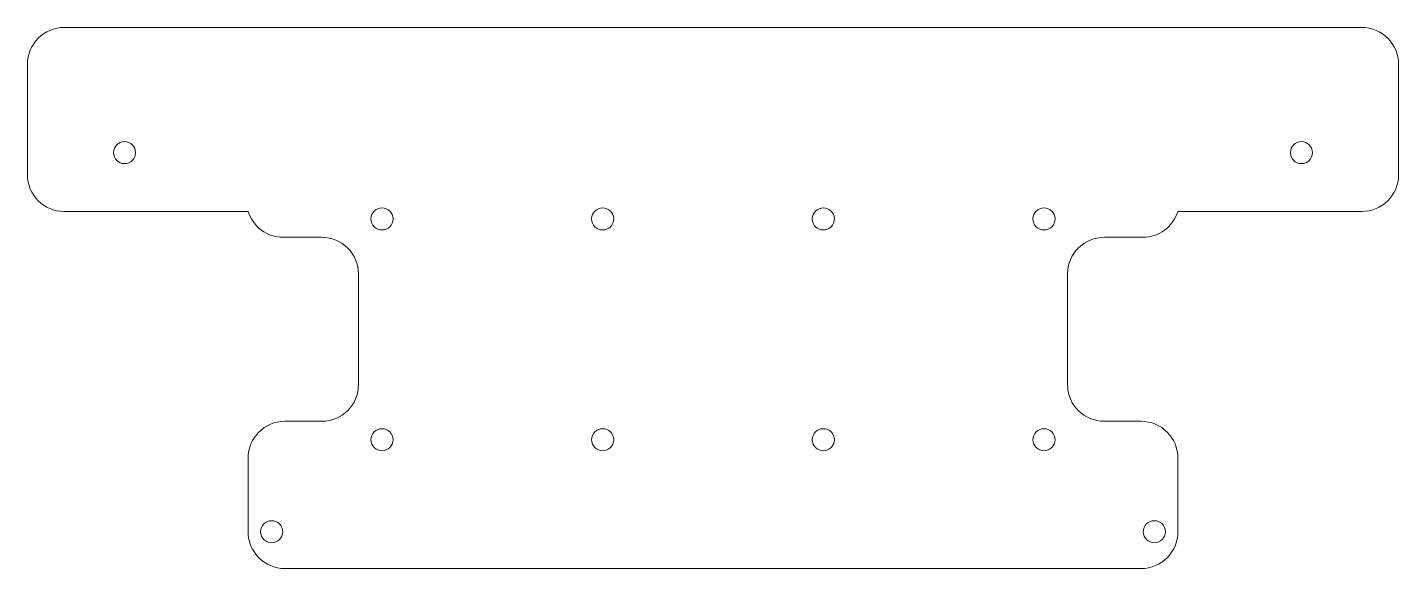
# Model space of a CAD drawing. Header units: millimetres. Extents: x -93 to 93, y -37 to 37.
import ezdxf

# ---------------------------------------------------------------- set-up
doc = ezdxf.new("R2010")
doc.units = ezdxf.units.MM

msp = doc.modelspace()

# ---------------------------------------------------------------- linework, layer by layer
at = {"color": 7, "linetype": 'Continuous', "lineweight": 15}
for p, q in [((-88.2, 36.75), (88.2, 36.75)), ((-93.2, 16.75), (-93.2, 31.75)), ((93.2, 31.75), (93.2, 16.75)), ((-63.2, 11.75), (-88.2, 11.75)), ((88.2, 11.75), (63.2, 11.75)), ((-58.43, 8.25), (-53.2, 8.25)), ((53.2, 8.25), (58.43, 8.25)), ((-48.2, 3.25), (-48.2, -11.75)), ((48.2, -11.75), (48.2, 3.25)), ((-53.2, -16.75), (-58.2, -16.75)), ((58.2, -16.75), (53.2, -16.75)), ((-63.2, -31.75), (-63.2, -21.75)), ((63.2, -21.75), (63.2, -31.75)), ((58.2, -36.75), (-58.2, -36.75))]:
    msp.add_line(p, q, dxfattribs=at)
for centre in [(-80, 19.75), (80, 19.75), (-45, 10.75), (-15, 10.75), (15, 10.75), (45, 10.75), (-45, -19.25), (-15, -19.25), (15, -19.25), (45, -19.25), (-60, -31.75), (60, -31.75)]:
    msp.add_circle(centre, 1.5, dxfattribs=at)
for centre, start, end in [((-88.2, 31.75), 90, 180), ((88.2, 31.75), 0, 90), ((-88.2, 16.75), 180, 270), ((88.2, 16.75), 270, 0), ((-58.43, 13.25), 197.4576, 270), ((58.43, 13.25), 270, 342.5424), ((-53.2, 3.25), 0, 90), ((53.2, 3.25), 90, 180), ((-53.2, -11.75), 270, 0), ((53.2, -11.75), 180, 270), ((-58.2, -21.75), 90, 180), ((58.2, -21.75), 0, 90), ((-58.2, -31.75), 180, 270), ((58.2, -31.75), 270, 0)]:
    msp.add_arc(centre, 5, start, end, dxfattribs=at)

doc.saveas('drawing.dxf')
